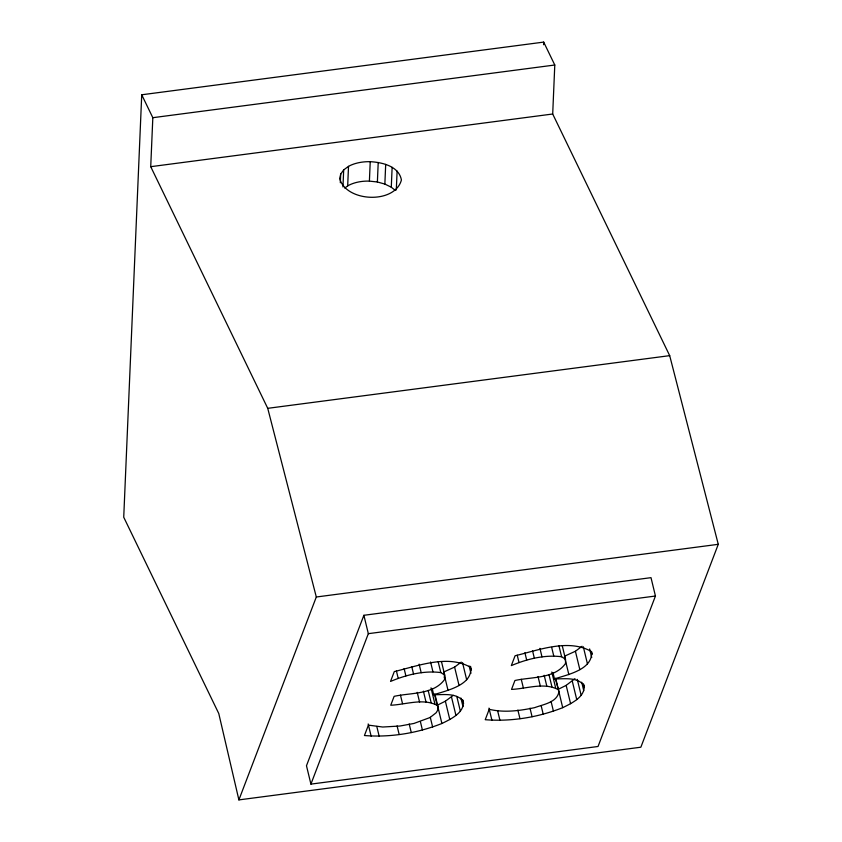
<?xml version="1.0" encoding="UTF-8"?>
<svg xmlns="http://www.w3.org/2000/svg" width="842" height="842" viewBox="0 0 842 842"><rect width="100%" height="100%" fill="white"/><g stroke="black" fill="none" stroke-linecap="round" stroke-linejoin="round"><path stroke-width="1.26" d="M141.73 94.778L123.732 517.22L218.773 713.532L238.896 799.9L640.857 747.212L718.268 544.321L669.695 355.65L552.699 114.007L554.783 65.013L543.69 42.1L141.73 94.778L152.823 117.691L150.729 166.684L267.735 408.328L316.308 596.999L238.896 799.9M340.315 182.767L340.694 174.073L343.683 169.895L348.514 166.358A30.859 17.587 2.4 0 1 370.227 161.685C382.184 162.327 398.94 166.169 401.413 179.977C394.993 204.353 346.062 202.175 339.726 178.609L340.694 174.073M342.957 186.956L343.683 169.895M344.778 188.103L347.683 185.882L348.514 166.358M347.683 185.882A30.849 18.482 3.2 0 1 369.396 181.114L370.227 161.685M395.256 190.397L391.288 187.208L384.857 184.072L377.384 181.988L378.216 162.464M384.857 184.072L385.689 164.39M391.288 187.208L392.13 167.326M396.308 189.945L397.108 171.084M543.574 44.721L543.69 42.1M434.872 694.019L438.135 707.49L437.714 710.143L436.188 712.732L430.041 717.531L413.917 723.457L399.961 726.025L382.721 727.025L368.407 725.12L364.439 735.529C390.625 737.613 417.495 733.15 441.903 723.499C450.765 719.121 466.226 712.09 462.721 699.797M432.22 688.619L433.693 694.734C446.955 690.482 473.636 684.988 470.583 666.348M553.015 672.79L554.499 678.905C567.75 674.568 592.715 669.716 591.673 651.74M555.31 678.515L558.93 691.661C557.183 702.554 543.101 704.428 534.723 707.627C519.84 710.774 504.211 712.921 489.213 709.29L485.234 719.699C511.42 721.783 538.291 717.321 562.698 707.669C571.571 703.291 587.032 696.26 583.517 683.967M363.881 615.292L306.477 765.746L310.919 784.112L598.041 746.486L655.444 596.031L651.003 577.665L363.881 615.292L368.333 633.668L310.919 784.112M441.471 661.591L444.723 675.063L444.744 679.273C433.83 694.797 410.791 692.608 394.13 696.345L390.741 705.228C405.823 704.628 423.063 697.913 437.177 705.364L438.135 707.49M441.903 723.499L437.461 705.133L445.365 701.197L453.27 695.334M558.257 689.303L566.161 685.367L574.949 678.641M448.049 690.451L443.608 672.074L454.596 667.085L461.269 662.096M564.403 656.244L575.402 651.255L582.075 646.267M444.723 675.063L440.798 672.569C423.652 670.4 406.286 674.842 390.53 681.431L394.288 671.59C417.8 665.948 447.702 654.297 470.362 667.222L471.467 670.022M557.983 689.535C543.858 682.073 526.618 688.798 511.536 689.398L514.925 680.504C531.586 676.768 554.625 678.968 565.55 663.443L565.519 659.233L561.593 656.739C544.448 654.571 527.092 659.002 511.326 665.601L515.083 655.76C538.606 650.119 568.497 638.468 591.158 651.392L592.273 654.192M152.823 117.691L554.783 65.013M150.729 166.684L552.699 114.007M267.735 408.328L669.695 355.65M316.308 596.999L718.268 544.321M368.333 633.668L655.444 596.031M554.499 678.905C564.14 679.041 576.644 676.779 583.727 684.956L584.411 687.64M433.693 694.734C443.345 694.871 455.848 692.619 462.932 700.786L463.605 703.47M369.396 181.114L377.384 181.988M589.653 648.94L591.726 657.507M583.317 646.772L587.463 663.917M575.402 651.255L579.843 669.622M581.706 682.199L583.78 690.766M577.296 679.368L581.148 695.282M572.307 681.241L576.749 699.607M562.267 645.761L565.519 659.233M564.708 657.476L568.855 674.621M558.93 645.719L561.593 656.739M566.161 685.367L570.602 703.733M551.678 647.393L553.752 655.971M555.678 678.189L562.698 707.669M551.794 672.021L555.646 687.935M548.973 674.621L551.942 686.861M539.922 648.329L541.995 656.907M551.068 701.439L553.436 711.237M544.185 675.305L546.858 686.325M532.565 650.855L534.344 658.202M538.017 676.505L540.385 686.304M541.153 705.68L543.227 714.248M524.903 652.729L526.682 660.075M517.23 655.202L519.009 662.549M529.997 708.154L532.07 716.721M521.251 679.273L523.335 687.851M517.883 710.08L519.956 718.647M497.59 710.595L499.959 720.394M488.981 708.111L491.938 720.352M469.152 665.99L470.931 673.347M462.521 662.601L466.668 679.747M454.596 667.085L459.048 685.451M460.911 698.029L462.984 706.606M456.796 696.418L460.342 711.111M451.512 697.071L455.954 715.437M444.155 676.821L444.744 679.273M438.124 661.549L440.798 672.569M445.365 701.197L449.807 719.563M430.578 662.001L432.956 671.8M434.514 694.345L437.177 705.364M430.999 687.851L434.851 703.765M428.178 690.451L431.136 702.702M419.127 664.159L421.2 672.737M430.273 717.268L432.641 727.067M423.389 691.135L426.052 702.154M411.77 666.685L413.548 674.032M417.222 692.334L419.59 702.133M420.358 721.51L422.431 730.088M404.107 668.559L405.886 675.916M396.435 671.032L398.213 678.378M409.201 723.983L411.275 732.551M400.455 695.103L402.529 703.68M397.087 725.909L399.161 734.477M376.795 726.425L379.163 736.224M368.175 723.941L371.143 736.182"/></g></svg>
